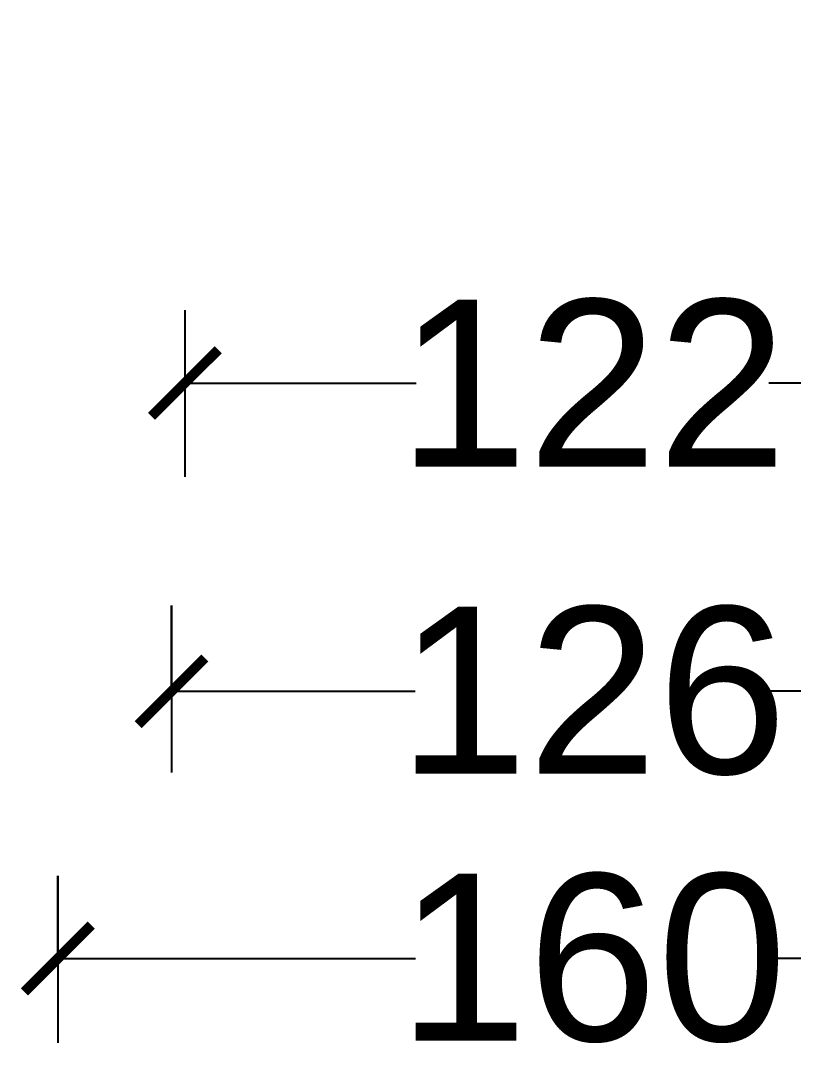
# Model space of a CAD drawing. Header units: inches. Extents: x -8169 to 287, y -2443 to 251.
# Drawn here: x -8168.8 to -8053.3, y -2338.2 to -2181.4 of the extents above; entities that cross this region are included whole.
import ezdxf

# ---------------------------------------------------------------- set-up
doc = ezdxf.new("R2010")
doc.units = ezdxf.units.IN
doc.header["$MEASUREMENT"] = 0
doc.styles.get("Standard").update_dxf_attribs({"font": 'arial.ttf'})
doc.dimstyles.get("Standard").update_dxf_attribs({"dimtxt": 25, "dimasz": 10, "dimexe": 0.18, "dimexo": 0.0625, "dimgap": 0.09, "dimtad": 0, "dimdec": 0, "dimzin": 0, "dimdsep": 46, "dimtxsty": 'Standard', "dimblk": 'ARCHTICK', "dimcen": 10, "dimadec": 0, "dimazin": 0, "dimtfac": 1, "dimtdec": 0, "dimtofl": 0, "dimtmove": 0, "dimatfit": 3, "dimldrblk": 'ARCHTICK', "dimfxl": 1, "dimtolj": 1, "dimtzin": 0, "dimarcsym": 0})

# ---------------------------------------------------------------- blocks, each defined once
blk = doc.blocks.new('_ArchTick')
at = {"color": 0, "linetype": 'ByBlock', "const_width": 0.15}
blk.add_lwpolyline([(-0.5, -0.5), (0.5, 0.5)], dxfattribs=at)
blk = doc.blocks.new('*D34')
at = {"color": 0, "lineweight": -2}
for p, q in [((-8022.29, -2181.46), (-8022.29, -2235.79)), ((-8144.29, -2224.75), (-8144.29, -2235.79)), ((-8144.29, -2235.61), (-8109.7, -2235.61)), ((-8022.29, -2235.61), (-8056.89, -2235.61))]:
    blk.add_line(p, q, dxfattribs=at)
at = {"layer": 'Defpoints', "color": 0}
for p in [(-8022.29, -2181.4), (-8144.29, -2224.69), (-8144.29, -2235.61)]:
    blk.add_point(p, dxfattribs=at)
at = {"color": 0, "lineweight": -2, "xscale": 10, "yscale": 10, "zscale": 10, "rotation": 180}
blk.add_blockref('_ArchTick', (-8144.29, -2235.61), dxfattribs=at)
at = {"color": 0, "lineweight": -2, "xscale": 10, "yscale": 10, "zscale": 10}
blk.add_blockref('_ArchTick', (-8022.29, -2235.61), dxfattribs=at)
at = {"color": 0, "insert": (-8083.29, -2235.61), "char_height": 25, "attachment_point": 5}
blk.add_mtext('\\A1;122', dxfattribs=at)
blk = doc.blocks.new('*D35')
at = {"color": 0, "lineweight": -2}
for p, q in [((-8146.29, -2268.96), (-8146.29, -2281.95)), ((-8020.29, -2276.96), (-8020.29, -2281.95)), ((-8146.29, -2281.77), (-8109.81, -2281.77)), ((-8020.29, -2281.77), (-8056.77, -2281.77))]:
    blk.add_line(p, q, dxfattribs=at)
at = {"layer": 'Defpoints', "color": 0}
for p in [(-8146.29, -2268.9), (-8020.29, -2276.9), (-8020.29, -2281.77)]:
    blk.add_point(p, dxfattribs=at)
at = {"color": 0, "lineweight": -2, "xscale": 10, "yscale": 10, "zscale": 10, "rotation": 180}
blk.add_blockref('_ArchTick', (-8146.29, -2281.77), dxfattribs=at)
at = {"color": 0, "lineweight": -2, "xscale": 10, "yscale": 10, "zscale": 10}
blk.add_blockref('_ArchTick', (-8020.29, -2281.77), dxfattribs=at)
at = {"color": 0, "insert": (-8083.29, -2281.77), "char_height": 25, "attachment_point": 5}
blk.add_mtext('\\A1;126', dxfattribs=at)
blk = doc.blocks.new('*D36')
at = {"color": 0, "lineweight": -2}
for p, q in [((-8163.29, -2309.46), (-8163.29, -2321.95)), ((-8163.29, -2321.77), (-8109.78, -2321.77)), ((-8003.29, -2321.77), (-8056.8, -2321.77)), ((-8003.29, -2321.83), (-8003.29, -2321.59))]:
    blk.add_line(p, q, dxfattribs=at)
at = {"layer": 'Defpoints', "color": 0}
for p in [(-8163.29, -2309.4), (-8003.29, -2321.77), (-8003.29, -2321.9)]:
    blk.add_point(p, dxfattribs=at)
at = {"color": 0, "lineweight": -2, "xscale": 10, "yscale": 10, "zscale": 10, "rotation": 180}
blk.add_blockref('_ArchTick', (-8163.29, -2321.77), dxfattribs=at)
at = {"color": 0, "lineweight": -2, "xscale": 10, "yscale": 10, "zscale": 10}
blk.add_blockref('_ArchTick', (-8003.29, -2321.77), dxfattribs=at)
at = {"color": 0, "insert": (-8083.29, -2321.77), "char_height": 25, "attachment_point": 5}
blk.add_mtext('\\A1;160', dxfattribs=at)

msp = doc.modelspace()

# ---------------------------------------------------------------- linework, layer by layer
for p, q in [((-8144.29, -2224.69), (-8144.29, -2249.64)), ((-8146.29, -2281.4), (-8146.29, -2268.9)), ((-8146.29, -2268.9), (-8146.29, -2293.9)), ((-8163.29, -2321.9), (-8163.29, -2309.4)), ((-8163.29, -2309.4), (-8163.29, -2334.4))]:
    msp.add_line(p, q)

# ---------------------------------------------------------------- dimensions: what is measured, and where the dimension line sits
for base, p1, p2, picture, middle in [((-8144.29, -2235.61), (-8022.29, -2181.4), (-8144.29, -2224.69), '*D34', (-8083.29, -2235.61)), ((-8020.29, -2281.77), (-8146.29, -2268.9), (-8020.29, -2276.9), '*D35', (-8083.29, -2281.77)), ((-8003.29, -2321.77), (-8163.29, -2309.4), (-8003.29, -2321.9), '*D36', (-8083.29, -2321.77))]:
    dim = msp.add_linear_dim(base=base, p1=p1, p2=p2, dimstyle='Standard')
    dim.commit()
    dim.dimension.update_dxf_attribs({"geometry": picture, "text_midpoint": middle})

doc.saveas('drawing.dxf')
